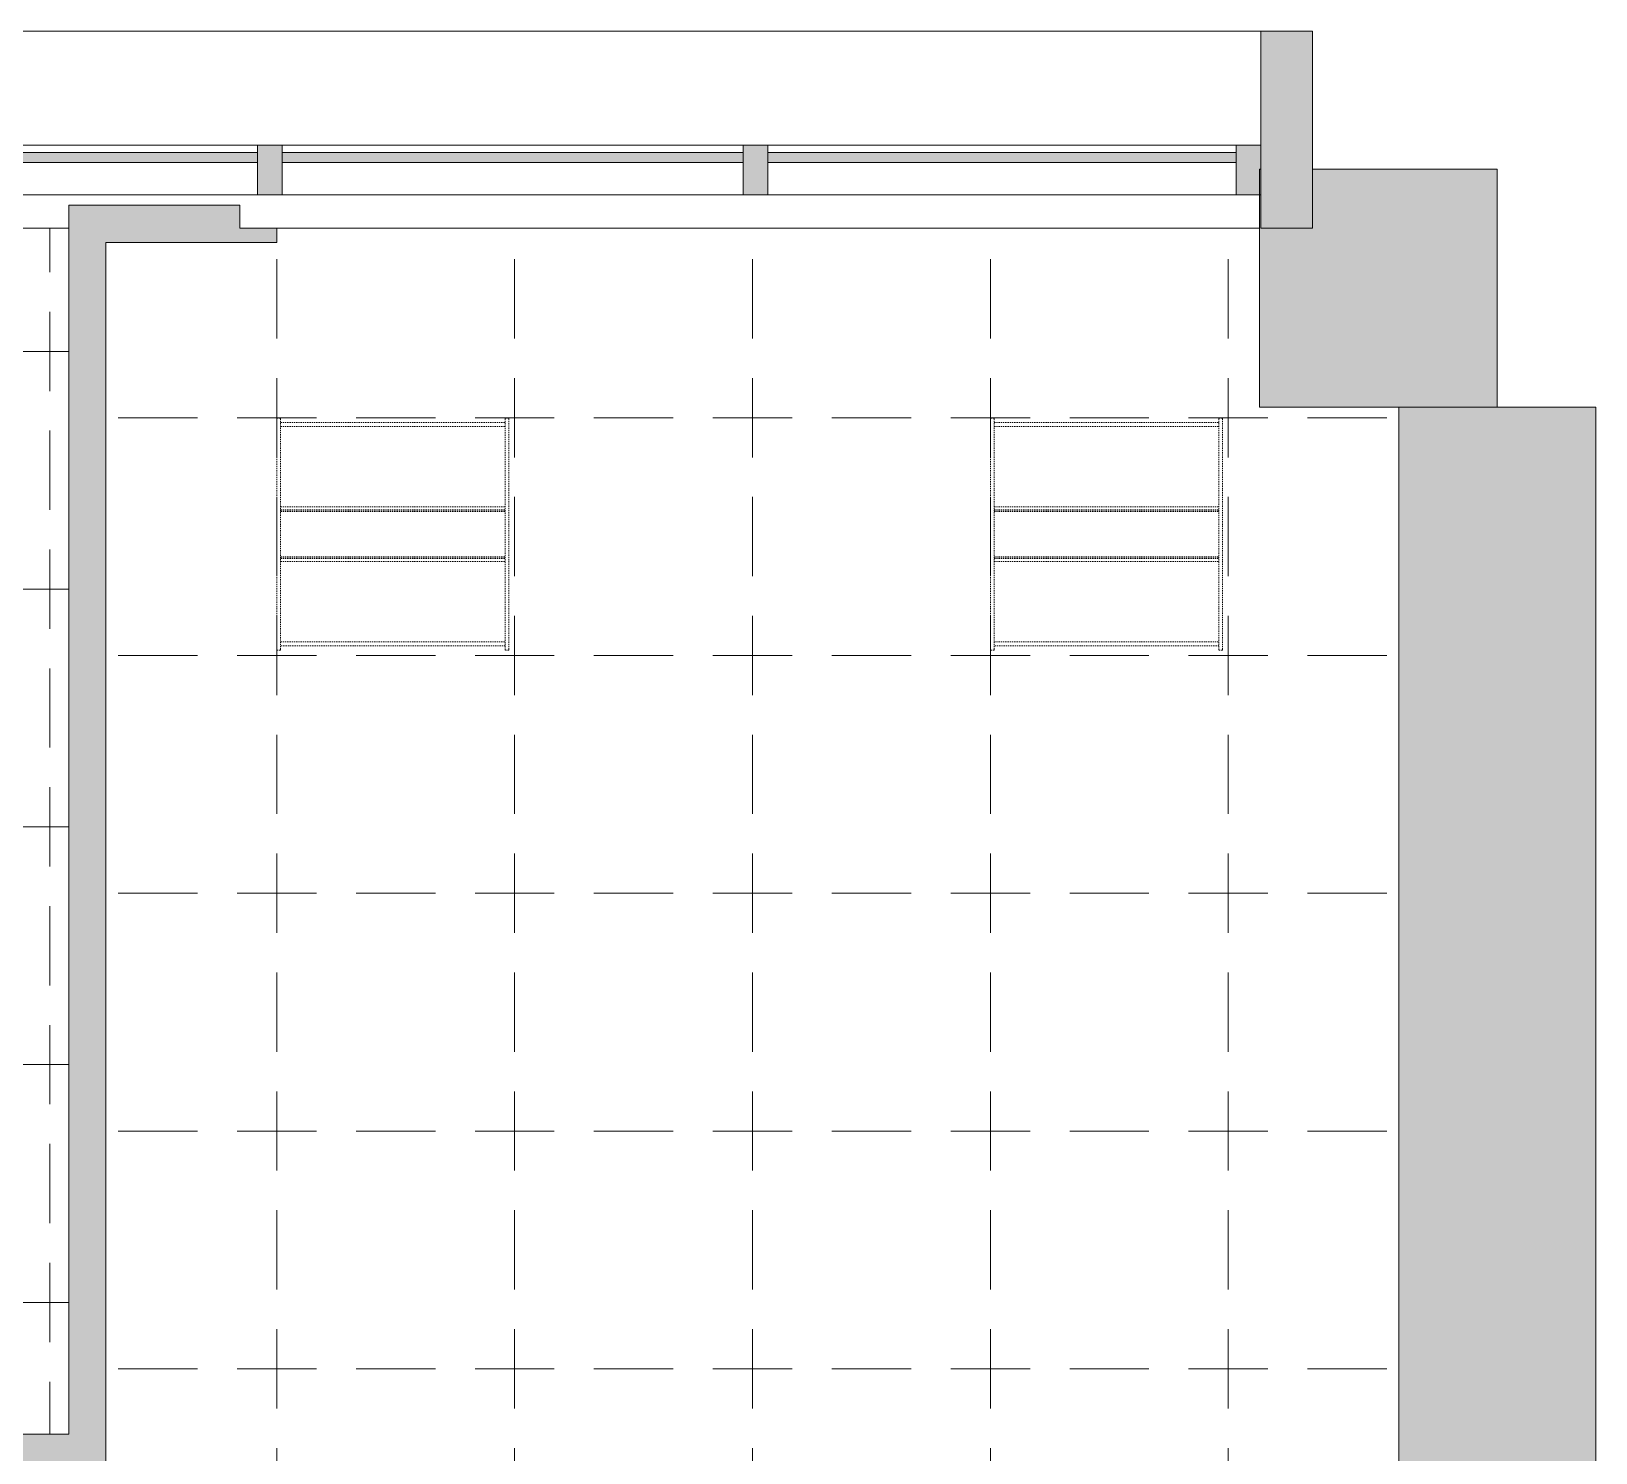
# Model space of a CAD drawing. Header units: inches. Extents: x 741 to 3125, y 9 to 2134.
# Drawn here: x 2641.8 to 2799.6, y 1990.4 to 2133.9 of the extents above; entities that cross this region are included whole.
import ezdxf

# ---------------------------------------------------------------- set-up
doc = ezdxf.new("R2010")
doc.units = ezdxf.units.IN
doc.header["$MEASUREMENT"] = 0
doc.linetypes.add('Demolished', pattern=[0.1875, 0.125, -0.0625])
for name, color, linetype, lineweight in [('A-CLNG-PATT', 13, 'Demolished', 9), ('A-GLAZ-CURT', 52, 'Continuous', 13), ('A-GLAZ-CWMG', 51, 'Continuous', 13), ('A-WALL', 113, 'Continuous', 13), ('A-WALL-PATT', 111, 'Continuous', 13), ('E-LITE-EQPM', 33, 'Demolished', 9), ('I-WALL', 2, 'Continuous', 13)]:
    doc.layers.add(name, color=color, linetype=linetype, lineweight=lineweight)

# ---------------------------------------------------------------- blocks, each defined once
blk = doc.blocks.new('System Panel - Glazed-7148733-Level XX  RCP DEMO')
at = {"layer": 'A-GLAZ-CURT', "lineweight": 9}
blk.add_hatch(color=7, dxfattribs=at).paths.add_polyline_path([(23.75, 0.75), (23.75, 1.75), (-23.75, 1.75), (-23.75, 0.75)], flags=0)
at = {"layer": 'A-GLAZ-CURT', "color": 8, "lineweight": 20}
for p, q in [((-23.75, 0.75), (-23.75, 1.75)), ((-23.75, 1.75), (23.75, 1.75)), ((23.75, 1.75), (23.75, 0.75)), ((23.75, 0.75), (-23.75, 0.75))]:
    blk.add_line(p, q, dxfattribs=at)
blk = doc.blocks.new('System Panel - Glazed-7148735-Level XX  RCP DEMO')
at = {"layer": 'A-GLAZ-CURT', "lineweight": 9}
blk.add_hatch(color=7, dxfattribs=at).paths.add_polyline_path([(-23.25, 0.75), (23.25, 0.75), (23.25, 1.75), (-23.25, 1.75)], flags=0)
at = {"layer": 'A-GLAZ-CURT', "color": 8, "lineweight": 20}
for p, q in [((-23.25, 0.75), (-23.25, 1.75)), ((-23.25, 1.75), (23.25, 1.75)), ((23.25, 1.75), (23.25, 0.75)), ((23.25, 0.75), (-23.25, 0.75))]:
    blk.add_line(p, q, dxfattribs=at)
blk = doc.blocks.new('System Panel - Glazed-7148728-Level XX  RCP DEMO')
at = {"layer": 'A-GLAZ-CURT', "lineweight": 9}
blk.add_hatch(color=7, dxfattribs=at).paths.add_polyline_path([(23.625, 0.75), (23.625, 1.75), (-23.625, 1.75), (-23.625, 0.75)], flags=0)
at = {"layer": 'A-GLAZ-CURT', "color": 8, "lineweight": 20}
for p, q in [((-23.625, 0.75), (-23.625, 1.75)), ((-23.625, 1.75), (23.625, 1.75)), ((23.625, 1.75), (23.625, 0.75)), ((23.625, 0.75), (-23.625, 0.75))]:
    blk.add_line(p, q, dxfattribs=at)
blk = doc.blocks.new('Rectangular Mullion - 2_5_ x 5_ rectangular-7148711-Level XX  RCP DEMO')
at = {"layer": 'A-GLAZ-CWMG', "lineweight": 9}
for p, q in [((2153.55, 2122.36), (2200.8, 2122.36)), ((2153.55, 2117.36), (2200.8, 2117.36))]:
    blk.add_line(p, q, dxfattribs=at)
blk = doc.blocks.new('Rectangular Mullion - 2_5_ x 5_ rectangular-7148737-Level XX  RCP DEMO')
at = {"layer": 'A-GLAZ-CWMG', "lineweight": 9}
blk.add_hatch(color=7, dxfattribs=at).paths.add_polyline_path([(-2.5, 2.5), (0, 2.5), (0, -2.5), (-2.5, -2.5), (-2.5, -0.01)], flags=0)
at = {"layer": 'A-GLAZ-CWMG', "color": 8, "lineweight": 20}
for p, q in [((0, 2.5), (-2.5, 2.5)), ((-2.5, 2.5), (-2.5, -2.5)), ((0, -2.5), (0, 2.5)), ((-2.5, -2.5), (0, -2.5))]:
    blk.add_line(p, q, dxfattribs=at)
blk = doc.blocks.new('Rectangular Mullion - 2_5_ x 5_ rectangular-7148713-Level XX  RCP DEMO')
at = {"layer": 'A-GLAZ-CWMG', "lineweight": 9}
blk.add_hatch(color=7, dxfattribs=at).paths.add_polyline_path([(-1.25, 2.5), (1.25, 2.5), (1.25, -2.5), (-1.25, -2.5), (-1.25, -0.75)], flags=0)
at = {"layer": 'A-GLAZ-CWMG', "color": 8, "lineweight": 20}
for p, q in [((1.25, 2.5), (-1.25, 2.5)), ((-1.25, 2.5), (-1.25, -2.5)), ((1.25, -2.5), (1.25, 2.5)), ((-1.25, -2.5), (1.25, -2.5))]:
    blk.add_line(p, q, dxfattribs=at)
blk = doc.blocks.new('Rectangular Mullion - 2_5_ x 5_ rectangular-7148725-Level XX  RCP DEMO')
at = {"layer": 'A-GLAZ-CWMG', "lineweight": 9}
for p, q in [((1132.05, 2122.36), (1179.55, 2122.36)), ((1132.05, 2117.36), (1179.55, 2117.36))]:
    blk.add_line(p, q, dxfattribs=at)
blk = doc.blocks.new('Rectangular Mullion - 2_5_ x 5_ rectangular-7148727-Level XX  RCP DEMO')
at = {"layer": 'A-GLAZ-CWMG', "lineweight": 9}
for p, q in [((1955.8, 2122.36), (2002.3, 2122.36)), ((1955.8, 2117.36), (2002.3, 2117.36))]:
    blk.add_line(p, q, dxfattribs=at)
blk = doc.blocks.new('L-Recessed-Axis-Day-Acrylic - 2 x 2-V15-Level XX  RCP DEMO')
at = {"layer": 'E-LITE-EQPM', "color": 7}
for p, q in [((-11.7, 11.7), (-11.34, 11.7)), ((-11.7, 11.64), (-11.7, 11.7)), ((-11.7, 11.7), (-11.7, 11.64)), ((-11.7, 11.64), (-11.7, -11.64)), ((-11.34, 11.64), (-11.34, 11.7)), ((-11.34, 11.7), (-11.34, 11.64)), ((-11.34, -11.64), (-11.34, 11.64)), ((-11.34, 11.28), (11.34, 11.28)), ((11.34, 11.7), (11.7, 11.7)), ((11.34, 11.64), (11.34, 11.7)), ((11.34, 11.7), (11.34, 11.64)), ((11.34, 11.64), (11.34, -11.64)), ((11.7, 11.64), (11.7, 11.7)), ((11.7, 11.7), (11.7, 11.64)), ((11.7, -11.64), (11.7, 11.64)), ((-11.34, 10.88), (11.34, 10.88)), ((-11.34, 2.76), (11.34, 2.76)), ((-11.34, 2.47), (11.34, 2.47)), ((-11.34, 2.43), (11.34, 2.43)), ((-11.34, 2.29), (11.34, 2.29)), ((-11.34, -2.29), (11.34, -2.29)), ((-11.34, -2.43), (11.34, -2.43)), ((-11.34, -2.47), (11.34, -2.47)), ((-11.34, -2.76), (11.34, -2.76)), ((-11.34, -10.88), (11.34, -10.88)), ((-11.7, -11.64), (-11.7, -11.7)), ((-11.7, -11.7), (-11.7, -11.64)), ((-11.34, -11.7), (-11.7, -11.7)), ((11.34, -11.28), (-11.34, -11.28)), ((-11.34, -11.64), (-11.34, -11.7)), ((-11.34, -11.7), (-11.34, -11.64)), ((11.34, -11.64), (11.34, -11.7)), ((11.34, -11.7), (11.34, -11.64)), ((11.7, -11.7), (11.34, -11.7)), ((11.7, -11.64), (11.7, -11.7)), ((11.7, -11.7), (11.7, -11.64))]:
    blk.add_line(p, q, dxfattribs=at)
blk = doc.blocks.new('L-Recessed-Axis-Day-Acrylic - 2 x 2-V11-Level XX  RCP DEMO')
at = {"layer": 'E-LITE-EQPM', "color": 7}
for p, q in [((-11.7, 11.7), (-11.34, 11.7)), ((-11.7, 11.64), (-11.7, 11.7)), ((-11.7, 11.7), (-11.7, 11.64)), ((-11.7, 11.64), (-11.7, -11.64)), ((-11.34, 11.64), (-11.34, 11.7)), ((-11.34, 11.7), (-11.34, 11.64)), ((-11.34, -11.64), (-11.34, 11.64)), ((-11.34, 11.28), (11.34, 11.28)), ((11.34, 11.7), (11.7, 11.7)), ((11.34, 11.64), (11.34, 11.7)), ((11.34, 11.7), (11.34, 11.64)), ((11.34, 11.64), (11.34, -11.64)), ((11.7, 11.64), (11.7, 11.7)), ((11.7, 11.7), (11.7, 11.64)), ((11.7, -11.64), (11.7, 11.64)), ((-11.34, 10.88), (11.34, 10.88)), ((-11.34, 2.76), (11.34, 2.76)), ((-11.34, 2.47), (11.34, 2.47)), ((-11.34, 2.43), (11.34, 2.43)), ((-11.34, 2.29), (11.34, 2.29)), ((-11.34, -2.29), (11.34, -2.29)), ((-11.34, -2.43), (11.34, -2.43)), ((-11.34, -2.47), (11.34, -2.47)), ((-11.34, -2.76), (11.34, -2.76)), ((-11.34, -10.88), (11.34, -10.88)), ((-11.7, -11.64), (-11.7, -11.7)), ((-11.7, -11.7), (-11.7, -11.64)), ((-11.34, -11.7), (-11.7, -11.7)), ((11.34, -11.28), (-11.34, -11.28)), ((-11.34, -11.64), (-11.34, -11.7)), ((-11.34, -11.7), (-11.34, -11.64)), ((11.34, -11.64), (11.34, -11.7)), ((11.34, -11.7), (11.34, -11.64)), ((11.7, -11.7), (11.34, -11.7)), ((11.7, -11.64), (11.7, -11.7)), ((11.7, -11.7), (11.7, -11.64))]:
    blk.add_line(p, q, dxfattribs=at)

msp = doc.modelspace()

# ---------------------------------------------------------------- hatches: boundary and pattern name
at = {"layer": 'A-CLNG-PATT', "lineweight": 13}
h = msp.add_hatch(dxfattribs=at)
h.set_pattern_fill('FP_22', color=10, style=0, pattern_type=2)
h.set_pattern_definition([(90, (2595.585, 2053.52), (24, 24), [4, -4, 8, -4, -4]), (90, (2595.585, 2053.52), (24, 24), [-20, 4, 0]), (0, (2595.585, 2053.52), (24, -24), [4, -4, 8, -4, -4]), (0, (2595.585, 2053.52), (24, -24), [-20, 4, 0])])
h.paths.add_polyline_path([(2545.64, 1992.24), (2548.14, 1992.24), (2548.14, 1992.99), (2549.76, 1992.99), (2572.06, 2015.3), (2572.06, 2028.56), (2572.42, 2028.56), (2572.42, 2028.2), (2595.1, 2028.2), (2595.1, 2028.56), (2595.46, 2028.56), (2595.46, 2005.28), (2595.1, 2005.28), (2595.09, 2005.64), (2572.42, 2005.64), (2572.42, 2005.28), (2572.06, 2005.28), (2572.06, 2013.35), (2551.71, 1992.99), (2587.39, 1992.99), (2587.39, 1992.24), (2645.53, 1992.24), (2645.53, 2113.98), (2566.64, 2113.98), (2566.64, 2111.04), (2545.64, 2111.04), (2545.64, 1992.67)], flags=0)
h.paths.add_polyline_path([(2595.1, 2014.16), (2595.09, 2014.44), (2573.16, 2014.44), (2572.87, 2014.16), (2595.09, 2014.16)], flags=0)
h.paths.add_polyline_path([(2572.42, 2019.39), (2595.1, 2019.39), (2595.09, 2019.68), (2572.42, 2019.68)], flags=0)
h.paths.add_polyline_path([(2595.1, 2077.78), (2595.09, 2078.14), (2572.42, 2078.14), (2572.42, 2077.78), (2572.06, 2077.78), (2572.06, 2101.06), (2572.42, 2101.06), (2572.42, 2100.7), (2595.1, 2100.7), (2595.1, 2101.06), (2595.46, 2101.06), (2595.46, 2077.78)], flags=0)
h.paths.add_polyline_path([(2572.42, 2086.66), (2595.1, 2086.66), (2595.09, 2086.94), (2572.42, 2086.94)], flags=0)
h.paths.add_polyline_path([(2572.42, 2091.89), (2595.1, 2091.89), (2595.09, 2092.18), (2572.42, 2092.18)], flags=0)
h.paths.add_polyline_path([(2607.26, 2094.54), (2603.76, 2094.54), (2603.76, 2112.54), (2627.76, 2112.54), (2627.76, 2094.54), (2619.43, 2094.54)], flags=0)
h = msp.add_hatch(dxfattribs=at)
h.set_pattern_fill('FP_23', color=10, style=0, pattern_type=2)
h.set_pattern_definition([(90, (2714.501, 2022.823), (24, 24), [4, -4, 8, -4, -4]), (90, (2714.501, 2022.823), (24, 24), [-20, 4, 0]), (0, (2714.501, 2022.823), (24, -24), [4, -4, 8, -4, -4]), (0, (2714.501, 2022.823), (24, -24), [-20, 4, 0])])
h.paths.add_polyline_path([(2655.28, 1931.67), (2763.41, 1931.67), (2763.41, 1949.37), (2779.72, 1949.37), (2779.72, 2095.92), (2765.66, 2095.92), (2765.66, 2113.98), (2666.53, 2113.98), (2666.53, 2112.54), (2649.28, 2112.54), (2649.28, 1974.99), (2650.03, 1974.99), (2650.03, 1939.31), (2666.54, 1955.82), (2666.54, 1974.72), (2666.9, 1974.72), (2666.9, 1974.36), (2689.58, 1974.36), (2689.58, 1974.72), (2689.94, 1974.72), (2689.94, 1951.45), (2689.58, 1951.45), (2689.58, 1951.81), (2666.9, 1951.81), (2666.9, 1951.45), (2666.54, 1951.45), (2666.54, 1953.88), (2650.03, 1937.37), (2650.03, 1935.74), (2649.28, 1935.74), (2649.28, 1931.67), (2651.53, 1931.67)], flags=0)
h.paths.add_polyline_path([(2761.94, 1951.45), (2761.58, 1951.45), (2761.58, 1951.81), (2738.9, 1951.81), (2738.9, 1951.45), (2738.54, 1951.45), (2738.54, 1974.72), (2738.9, 1974.72), (2738.9, 1974.36), (2761.58, 1974.36), (2761.58, 1974.72), (2761.94, 1974.72), (2761.94, 1951.79)], flags=0)
h.paths.add_polyline_path([(2738.9, 1960.33), (2761.58, 1960.33), (2761.58, 1960.61), (2738.9, 1960.61)], flags=0)
h.paths.add_polyline_path([(2666.9, 1960.33), (2671.05, 1960.33), (2671.33, 1960.61), (2666.9, 1960.61)], flags=0)
h.paths.add_polyline_path([(2675.49, 1960.33), (2689.58, 1960.33), (2689.58, 1960.61), (2673.27, 1960.61), (2672.99, 1960.33)], flags=0)
h.paths.add_polyline_path([(2689.58, 1965.56), (2689.58, 1965.84), (2666.9, 1965.84), (2666.9, 1965.56), (2680.27, 1965.56)], flags=0)
h.paths.add_polyline_path([(2741.12, 1965.56), (2761.58, 1965.56), (2761.58, 1965.84), (2738.9, 1965.84), (2738.9, 1965.56)], flags=0)
h.paths.add_polyline_path([(2738.9, 2071.45), (2738.54, 2071.45), (2738.54, 2094.72), (2738.9, 2094.72), (2738.9, 2094.36), (2761.58, 2094.36), (2761.58, 2094.72), (2761.94, 2094.72), (2761.94, 2071.45), (2761.58, 2071.45), (2761.58, 2071.81), (2738.9, 2071.81)], flags=0)
h.paths.add_polyline_path([(2689.94, 2071.45), (2689.58, 2071.45), (2689.58, 2071.81), (2666.9, 2071.81), (2666.9, 2071.45), (2666.54, 2071.45), (2666.54, 2094.72), (2666.9, 2094.72), (2666.9, 2094.36), (2689.58, 2094.36), (2689.58, 2094.72), (2689.94, 2094.72), (2689.94, 2071.79)], flags=0)
h.paths.add_polyline_path([(2741.12, 2080.33), (2761.58, 2080.33), (2761.58, 2080.61), (2738.9, 2080.61), (2738.9, 2080.33)], flags=0)
h.paths.add_polyline_path([(2685.66, 2080.33), (2689.58, 2080.33), (2689.58, 2080.61), (2666.9, 2080.61), (2666.9, 2080.33), (2668.11, 2080.33)], flags=0)
h.paths.add_polyline_path([(2738.9, 2085.56), (2761.58, 2085.56), (2761.58, 2085.84), (2738.9, 2085.84)], flags=0)
h.paths.add_polyline_path([(2668.11, 2085.56), (2689.58, 2085.56), (2689.58, 2085.84), (2666.9, 2085.84), (2666.9, 2085.56)], flags=0)
at = {"layer": 'A-WALL'}
msp.add_hatch(color=250, dxfattribs=at).paths.add_polyline_path([(2771.01, 2095.92), (2789.66, 2095.92), (2789.66, 2119.92), (2771.01, 2119.92), (2771.01, 2113.98), (2765.82, 2113.98), (2765.82, 2117.36), (2765.66, 2117.36), (2765.66, 2095.92)], flags=0)
at = {"layer": 'A-WALL-PATT', "lineweight": 9}
for points in [[(2765.82, 2113.98), (2771.01, 2113.98), (2771.01, 2133.85), (2765.82, 2133.85), (2765.82, 2119.92)], [(2662.78, 2112.54), (2662.78, 2116.29), (2645.53, 2116.29), (2645.53, 2112.54), (2649.28, 2112.54)], [(2666.53, 2112.54), (2666.53, 2113.98), (2662.78, 2113.98), (2662.78, 2112.54)], [(2645.53, 1992.24), (2649.28, 1992.24), (2649.28, 2112.54), (2645.53, 2112.54), (2645.53, 1992.67)], [(2789.41, 1082.48), (2799.6, 1082.48), (2799.6, 2095.92), (2779.72, 2095.92), (2779.72, 1082.48)]]:
    msp.add_hatch(color=7, dxfattribs=at).paths.add_polyline_path(points, flags=0)
h = msp.add_hatch(color=7, dxfattribs=at)
h.paths.add_polyline_path([(2649.28, 1988.49), (2649.28, 1992.24), (2587.01, 1992.24), (2587.01, 1988.49), (2645.53, 1988.49)], flags=0)
h.paths.add_polyline_path([(2497.74, 1988.49), (2500.51, 1988.49), (2500.51, 1992.24), (2389.64, 1992.24), (2389.64, 1988.49), (2449.07, 1988.49)], flags=0)
h.paths.add_polyline_path([(2541.89, 1988.49), (2548.51, 1988.49), (2548.51, 1992.24), (2539.01, 1992.24), (2539.01, 1988.49)], flags=0)

# ---------------------------------------------------------------- linework, layer by layer
at = {"layer": 'A-WALL', "lineweight": 9}
for p, q in [((2765.82, 2133.85), (1646.2, 2133.85)), ((2765.82, 2119.92), (2765.82, 2113.98)), ((2771.01, 2113.98), (2771.01, 2119.92)), ((2566.64, 2113.98), (2645.53, 2113.98)), ((2666.53, 2113.98), (2765.66, 2113.98)), ((2765.82, 2113.98), (2771.01, 2113.98)), ((2789.66, 2095.92), (2779.72, 2095.92))]:
    msp.add_line(p, q, dxfattribs=at)
at = {"layer": 'A-WALL', "color": 8, "lineweight": 20}
for p, q in [((2765.82, 2119.92), (2765.82, 2133.85)), ((2765.82, 2133.85), (2771.01, 2133.85)), ((2771.01, 2133.85), (2771.01, 2119.92)), ((2765.66, 2095.92), (2765.66, 2119.92)), ((2765.66, 2119.92), (2765.82, 2119.92)), ((2771.01, 2119.92), (2789.66, 2119.92)), ((2789.66, 2119.92), (2789.66, 2095.92)), ((2779.72, 2095.92), (2765.66, 2095.92)), ((2779.72, 1949.37), (2779.72, 2095.92)), ((2789.66, 2095.92), (2799.6, 2095.92)), ((2799.6, 2095.92), (2799.6, 1103))]:
    msp.add_line(p, q, dxfattribs=at)
at = {"layer": 'I-WALL', "color": 8, "lineweight": 20}
for p, q in [((2645.53, 2116.29), (2662.78, 2116.29)), ((2645.53, 1992.24), (2645.53, 2116.29)), ((2662.78, 2116.29), (2662.78, 2113.98)), ((2662.78, 2113.98), (2666.53, 2113.98)), ((2666.53, 2113.98), (2666.53, 2112.54)), ((2666.53, 2112.54), (2649.28, 2112.54)), ((2649.28, 2112.54), (2649.28, 1974.62)), ((2587.01, 1992.24), (2645.53, 1992.24))]:
    msp.add_line(p, q, dxfattribs=at)

# ---------------------------------------------------------------- block references
at = {"layer": 'A-GLAZ-CURT', "lineweight": 9}
for name, p in [('System Panel - Glazed-7148733-Level XX  RCP DEMO', (2640.82, 2119.86)), ('System Panel - Glazed-7148735-Level XX  RCP DEMO', (2690.32, 2119.86)), ('System Panel - Glazed-7148728-Level XX  RCP DEMO', (2739.69, 2119.86))]:
    msp.add_blockref(name, p, dxfattribs=at)
at = {"layer": 'A-GLAZ-CWMG', "lineweight": 9}
for name, p in [('Rectangular Mullion - 2_5_ x 5_ rectangular-7148725-Level XX  RCP DEMO', (1485.02, 0)), ('Rectangular Mullion - 2_5_ x 5_ rectangular-7148727-Level XX  RCP DEMO', (711.27, 0)), ('Rectangular Mullion - 2_5_ x 5_ rectangular-7148711-Level XX  RCP DEMO', (562.52, 0))]:
    msp.add_blockref(name, p, dxfattribs=at)
at = {"layer": 'A-GLAZ-CWMG', "lineweight": 9, "extrusion": (0, 0, -1), "rotation": 180}
for name, p in [('Rectangular Mullion - 2_5_ x 5_ rectangular-7148713-Level XX  RCP DEMO', (-2665.82, 2119.86)), ('Rectangular Mullion - 2_5_ x 5_ rectangular-7148713-Level XX  RCP DEMO', (-2714.82, 2119.86)), ('Rectangular Mullion - 2_5_ x 5_ rectangular-7148737-Level XX  RCP DEMO', (-2765.82, 2119.86))]:
    msp.add_blockref(name, p, dxfattribs=at)
at = {"layer": 'E-LITE-EQPM', "color": 7}
for name, p in [('L-Recessed-Axis-Day-Acrylic - 2 x 2-V15-Level XX  RCP DEMO', (2678.24, 2083.09)), ('L-Recessed-Axis-Day-Acrylic - 2 x 2-V11-Level XX  RCP DEMO', (2750.24, 2083.09))]:
    msp.add_blockref(name, p, dxfattribs=at)

doc.saveas('drawing.dxf')
